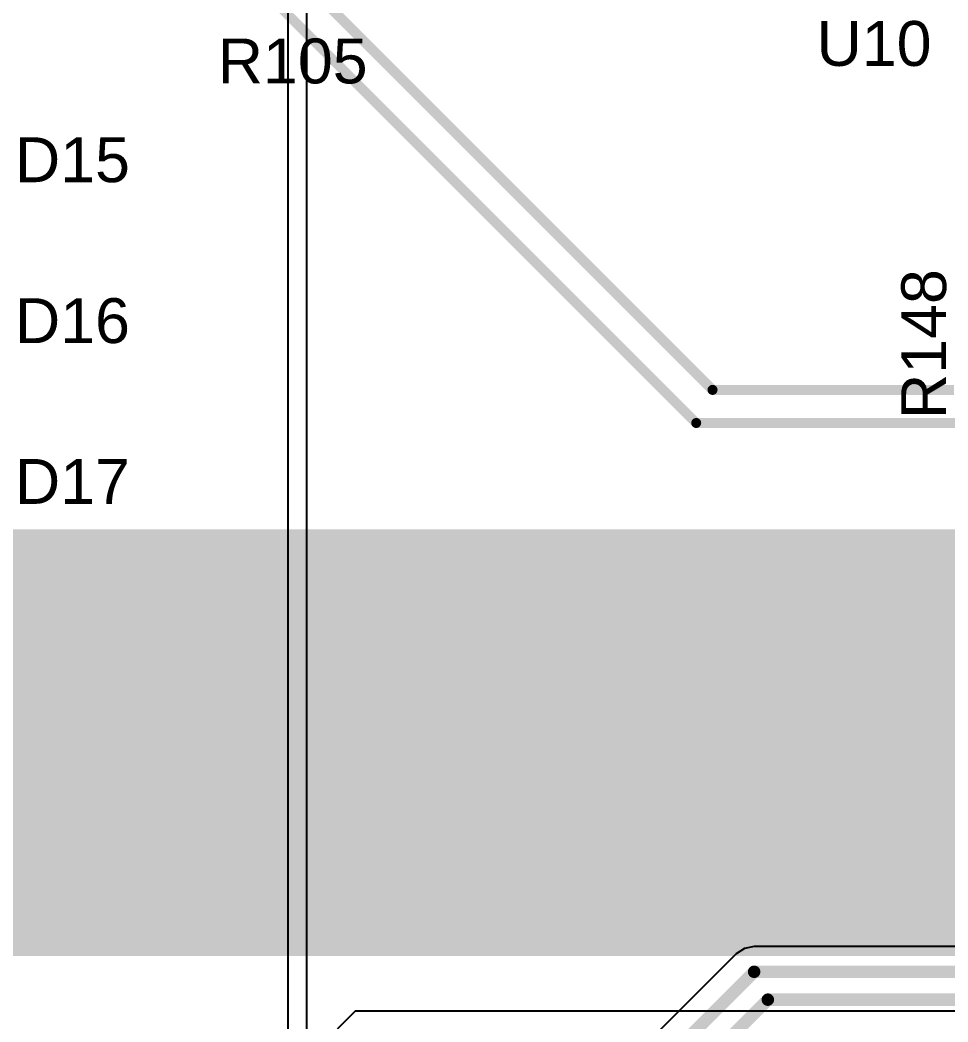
# Model space of a CAD drawing. Header units: inches. Extents: x 0 to 5379, y 0 to 5429.
# Drawn here: x 128.15 to 147.05, y 72.55 to 92.97 of the extents above; entities that cross this region are included whole.
import ezdxf

# ---------------------------------------------------------------- set-up
doc = ezdxf.new("R2010")
doc.units = ezdxf.units.IN
for name, color, linetype in [('Bottom Layer', 5, 'Continuous'), ('Bottom Solder', 6, 'Continuous'), ('PWR', 156, 'Continuous'), ('SIG 01', 90, 'Continuous'), ('Top Layer', 1, 'Continuous'), ('Top Overlay', 2, 'Continuous')]:
    doc.layers.add(name, color=color, linetype=linetype)
doc.styles.add('Arial', font='', dxfattribs={"height": 0.2})
doc.styles.get('Arial').set_extended_font_data('Arial')

msp = doc.modelspace()

# ---------------------------------------------------------------- hatches: boundary and pattern name
at = {"layer": 'Bottom Solder'}
msp.add_hatch(color=6, dxfattribs=at).paths.add_polyline_path([(122.483, 73.899), (170.1, 73.899), (170.1, 82.593), (122.483, 82.593)])

# ---------------------------------------------------------------- linework, layer by layer
at = {"layer": 'Bottom Layer'}
for p, q in [((134.976, 72.771), (130.453, 68.248)), ((186.436, 72.771), (134.976, 72.771))]:
    msp.add_line(p, q, dxfattribs=at)
at = {"layer": 'PWR'}
for p, q in [((133.604, 93.869), (133.604, 68.604)), ((133.992, 68.604), (133.992, 93.869))]:
    msp.add_line(p, q, dxfattribs=at)
at = {"layer": 'SIG 01'}
for p, q in [((142.736, 73.941), (135.107, 66.312)), ((142.904, 74.053), (142.736, 73.941)), ((143.102, 74.093), (142.904, 74.053)), ((186.218, 74.093), (143.102, 74.093))]:
    msp.add_line(p, q, dxfattribs=at)
for points in [[(135.473, 65.946, 0.254, 0.254, 0), (143.102, 73.575, 0.254, 0.254, 0)], [(143.102, 73.575, 0.254, 0.254, 0), (187.521, 73.575, 0.254, 0.254, 0)], [(136.084, 65.709, 0.254, 0.254, 0), (143.382, 73.007, 0.254, 0.254, 0)], [(143.382, 73.007, 0.254, 0.254, 0), (187.959, 73.007, 0.254, 0.254, 0)]]:
    msp.add_lwpolyline(points, format="xyseb", dxfattribs=at)
for points in [[(143.039, 73.575, 0.127, 0.127, 1), (143.166, 73.575, 0.127, 0.127, 1)], [(143.039, 73.575, 0.127, 0.127, 1), (143.166, 73.575, 0.127, 0.127, 1)], [(143.318, 73.007, 0.127, 0.127, 1), (143.445, 73.007, 0.127, 0.127, 1)], [(143.318, 73.007, 0.127, 0.127, 1), (143.445, 73.007, 0.127, 0.127, 1)]]:
    msp.add_lwpolyline(points, format="xyseb", close=True, dxfattribs=at)
at = {"layer": 'Top Layer'}
for points in [[(133.703, 93.983, 0.203, 0.203, 0), (142.255, 85.431, 0.203, 0.203, 0)], [(133.408, 93.272, 0.203, 0.203, 0), (141.923, 84.757, 0.203, 0.203, 0)], [(142.255, 85.431, 0.203, 0.203, 0), (147.177, 85.431, 0.203, 0.203, 0)], [(141.923, 84.757, 0.203, 0.203, 0), (151.092, 84.757, 0.203, 0.203, 0)], [(108.504, 76.86, 0.203, 0.203, 0), (156.362, 76.86, 0.203, 0.203, 0)]]:
    msp.add_lwpolyline(points, format="xyseb", dxfattribs=at)
for points in [[(142.204, 85.431, 0.102, 0.102, 1), (142.306, 85.431, 0.102, 0.102, 1)], [(142.204, 85.431, 0.102, 0.102, 1), (142.306, 85.431, 0.102, 0.102, 1)], [(141.872, 84.757, 0.102, 0.102, 1), (141.973, 84.757, 0.102, 0.102, 1)], [(141.872, 84.757, 0.102, 0.102, 1), (141.973, 84.757, 0.102, 0.102, 1)]]:
    msp.add_lwpolyline(points, format="xyseb", close=True, dxfattribs=at)

# ---------------------------------------------------------------- texts
at = {"layer": 'Top Overlay', "style": 'Arial'}
for s, p in [('U10', (144.374, 92.032)), ('R105', (132.174, 91.675)), ('D15', (128.042, 89.663)), ('D16', (128.042, 86.385)), ('D17', (128.042, 83.109))]:
    msp.add_text(s, height=0.9144, dxfattribs=at).set_placement(p)
msp.add_text('R148', height=0.9144, rotation=90, dxfattribs=at).set_placement((147.015, 84.837))

doc.saveas('drawing.dxf')
